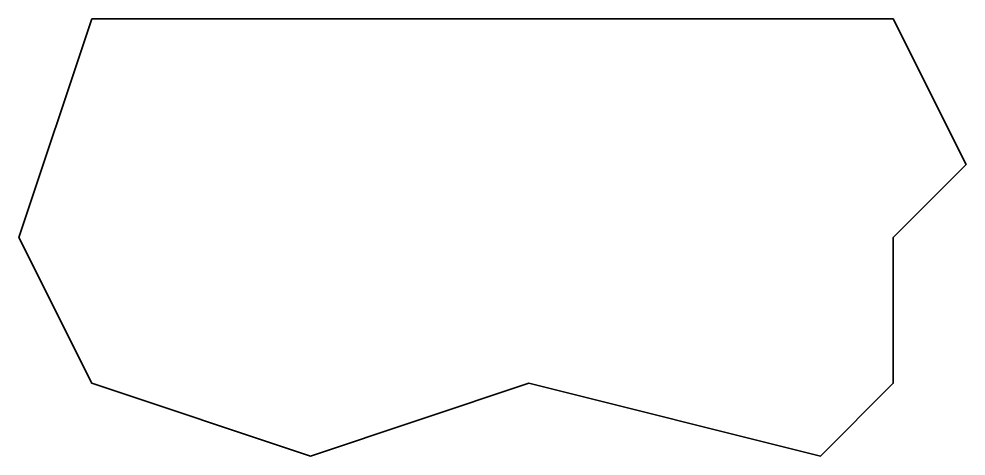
# Model space of a CAD drawing. Extents: x -1 to 12, y -6 to 0.
import ezdxf

# ---------------------------------------------------------------- set-up
doc = ezdxf.new("R2010")
doc.units = 0
doc.linetypes.add('Solid', pattern=[0])

msp = doc.modelspace()

# ---------------------------------------------------------------- linework, layer by layer
at = {"color": 0, "linetype": 'Solid', "lineweight": 35}
msp.add_lwpolyline([(0, 0), (11, 0), (12, -2), (11, -3), (11, -5), (10, -6), (6, -5), (3, -6), (0, -5), (-1, -3), (0, 0)], close=True, dxfattribs=at)

doc.saveas('drawing.dxf')
